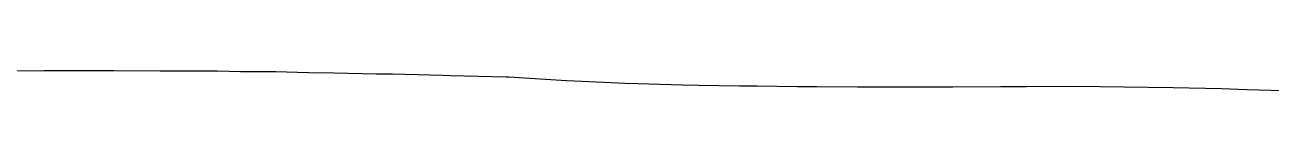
# Model space of a CAD drawing. Header units: millimetres. Extents: x -1724 to 2611, y -1353 to 888.
# Drawn here: x 438 to 1510, y 870 to 888 of the extents above; entities that cross this region are included whole.
import ezdxf

# ---------------------------------------------------------------- set-up
doc = ezdxf.new("R2010")
doc.units = ezdxf.units.MM

msp = doc.modelspace()

# ---------------------------------------------------------------- linework, layer by layer
at = {"layer": 'кузов_drawing'}
for p, q in [((454.872, 887.5846), (419.1069, 887.3499)), ((463.7999, 887.585), (454.872, 887.5846)), ((464.6165, 887.5842), (463.7999, 887.585)), ((508.8439, 887.5466), (464.6165, 887.5842)), ((514.5639, 887.5123), (508.8439, 887.5466)), ((554.483, 887.475), (514.5639, 887.5123)), ((566.6152, 887.3037), (554.483, 887.475)), ((603.7765, 887.2344), (566.6152, 887.3037)), ((623.4829, 886.7992), (603.7765, 887.2344)), ((653.7454, 886.6595), (623.4829, 886.7992)), ((682.0548, 885.9013), (653.7454, 886.6595)), ((704.0728, 885.7372), (682.0548, 885.9013)), ((740.6757, 884.7549), (704.0728, 885.7372)), ((754.4865, 884.6306), (740.6757, 884.7549)), ((797.7723, 883.5205), (754.4865, 884.6306)), ((804.2186, 883.4582), (797.7723, 883.5205)), ((852.259, 882.2063), (804.2186, 883.4582)), ((854.1369, 882.0734), (852.259, 882.2063)), ((854.4207, 882.0575), (854.1369, 882.0734)), ((904.2323, 879.0488), (854.4207, 882.0575)), ((910.9348, 878.7594), (904.2323, 879.0488)), ((954.4901, 876.7153), (910.9348, 878.7594)), ((965.6451, 876.409), (954.4901, 876.7153)), ((1003.7794, 875.2385), (965.6451, 876.409)), ((1017.5625, 875.0381), (1003.7794, 875.2385)), ((1052.9218, 874.4303), (1017.5625, 875.0381)), ((1068.2676, 874.3148), (1052.9218, 874.4303)), ((1102.8508, 873.9896), (1068.2676, 874.3148)), ((1119.5081, 873.8834), (1102.8508, 873.9896)), ((1154.4935, 873.6245), (1119.5081, 873.8834)), ((1174.8111, 873.5966), (1154.4935, 873.6245)), ((1215.0229, 873.5539), (1174.8111, 873.5966)), ((1236.5734, 873.6491), (1215.0229, 873.5539)), ((1277.7438, 873.8903), (1236.5734, 873.6491)), ((1299.5861, 873.9184), (1277.7438, 873.8903)), ((1341.3379, 874.0397), (1299.5861, 873.9184)), ((1362.9582, 873.8103), (1341.3379, 874.0397)), ((1404.4872, 873.4065), (1362.9582, 873.8103)), ((1426.1874, 872.9367), (1404.4872, 873.4065)), ((1467.6629, 872.0325), (1426.1874, 872.9367)), ((1489.5558, 871.4008), (1467.6629, 872.0325)), ((1531.2793, 870.1687), (1489.5558, 871.4008))]:
    msp.add_line(p, q, dxfattribs=at)

doc.saveas('drawing.dxf')
